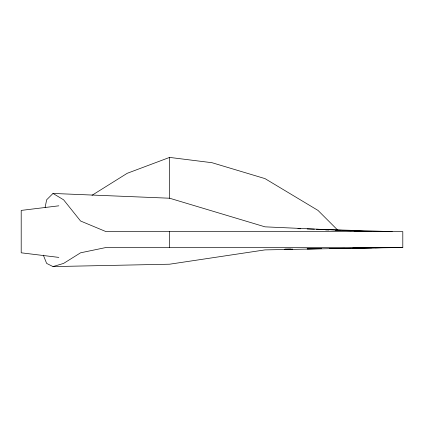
<?xml version="1.0" encoding="UTF-8"?>
<svg xmlns="http://www.w3.org/2000/svg" width="424" height="424" viewBox="0 0 424 424"><rect width="100%" height="100%" fill="white"/><g stroke="black" fill="none" stroke-linecap="round" stroke-linejoin="round"><path stroke-width="0.64" d="M45.098 207.522L46.64 199.81L53 193.45L169.6 198.22L265 226.84L371 231.61L363.76 231.34M92.05 195.279L127.2 173.31L169.6 157.41L212 162.71L265 178.61L318 210.41L337.647 230.057M43.343 255.163L46.64 263.41L53 266.59L63.6 263.41L80.56 252.81L106 247.51L402.8 247.51L402.8 231.61L106 231.61L80.56 221.01L63.6 199.81L53 193.45M58.825 205.82L21.2 210.41L21.2 252.81L58.825 257.4M53 266.59L169.6 264.205L265 249.895L392.2 247.51L375.065 247.78M284.78 249.211L292.692 249.1M307.199 248.888L321.705 248.681M329.612 248.565L351.374 248.252M352.689 248.231L402.8 247.51M284.774 249.19L290.705 249.095M307.183 248.84L317.724 248.676M329.591 248.491L344.749 248.252M352.657 248.13L371.769 247.828M297.955 228.663L300.589 228.748M307.183 228.955L314.428 229.177M316.405 229.241L392.2 231.61M325.574 229.909L328.865 230.031M335.448 230.274L340.053 230.449M344.664 230.624L351.247 230.868M354.538 230.995L362.441 231.287M169.6 157.41L169.6 198.326M169.6 231.61L169.6 247.51"/></g></svg>
